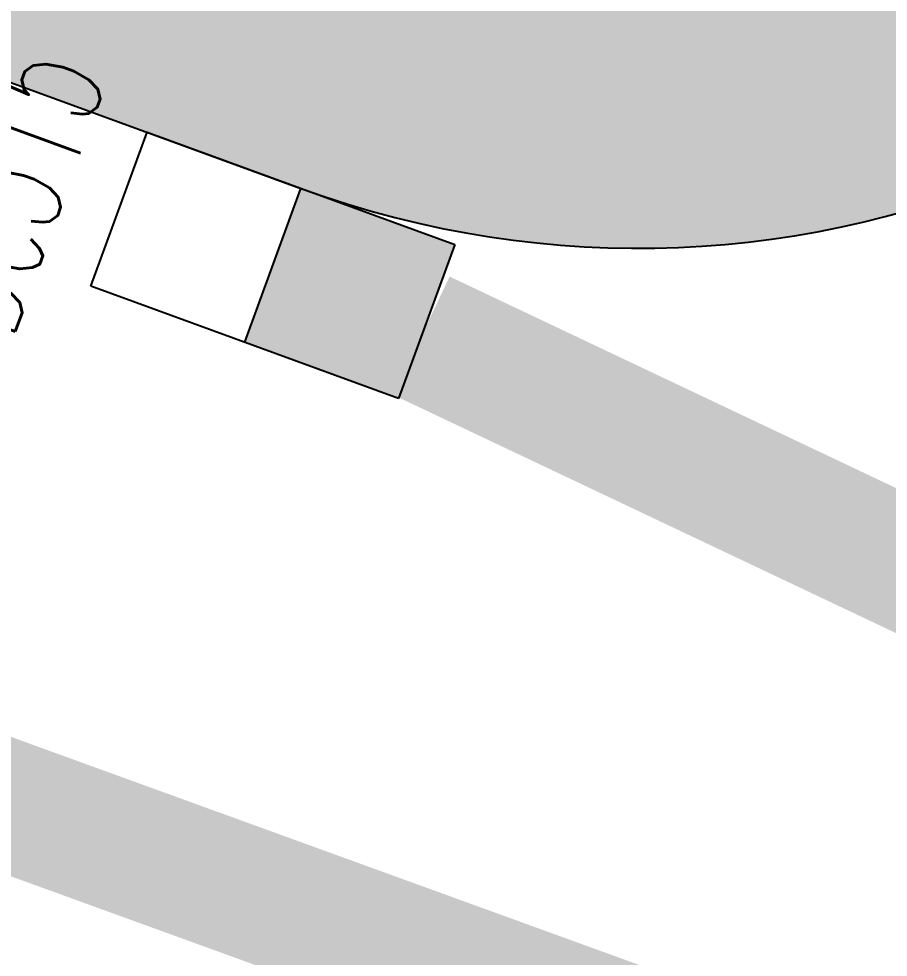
# Model space of a CAD drawing. Extents: x -111898 to 889894, y -2 to 1194865.
# Drawn here: x 624725 to 627378, y 955286 to 958148 of the extents above; entities that cross this region are included whole.
import ezdxf

# ---------------------------------------------------------------- set-up
doc = ezdxf.new("R2010")
doc.units = 0
doc.header["$LTSCALE"] = 10
doc.header["$MEASUREMENT"] = 0
for name, color, linetype in [('0-WALL', 252, 'Continuous'), ('Gps-ZF雨水', 4, 'TG_Y'), ('TEXT_雨水', 4, 'Continuous'), ('TWT_雨水口', 4, 'Continuous')]:
    doc.layers.add(name, color=color, linetype=linetype)
doc.styles.add('_TWT_PIPEDN', font='SIMPLEX', dxfattribs={"width": 0.6, "height": 3, "bigfont": 'HZTXT'})
doc.styles.add('TG_LINETYPE', font='SIMPLEX', dxfattribs={"width": 0.8, "height": 3.5, "bigfont": 'HZTXT'})
doc.linetypes.add('TG_Y', pattern='A,2,-0.3,["Y",TG_LINETYPE,S=0.1,R=0,X=-0.25,Y=-0.15],0', length=2.3)

# ---------------------------------------------------------------- blocks, each defined once
blk = doc.blocks.new('$TwtSys$00000424')
for p, q in [((-500, 250), (500, 250)), ((-500, -250), (-500, 250)), ((0, -250), (0, 250)), ((500, 250), (500, -250)), ((500, -250), (-500, -250))]:
    blk.add_line(p, q)
blk.add_solid([(0, 250), (500, 250), (0, -250), (500, -250)])

msp = doc.modelspace()

# ---------------------------------------------------------------- hatches: boundary and pattern name
at = {"layer": '0-WALL'}
h = msp.add_hatch(dxfattribs=at)
h.set_pattern_fill('草坪或沼泽', color=8, scale=400, angle=-0.20026)
h.set_pattern_definition([(359.79974, (-824318.4, 704905.5), (1605.5824, 1594.398), [240, -48, 64, -48, 240, -960]), (359.79974, (-824398.3, 704953.8), (1605.5824, 1594.398), [160, -120, 240, -120, 160, -800]), (359.79974, (-823836, 705591.9), (1605.5824, 1594.398), [200, -80, 200, -1120]), (359.79974, (-824634.9, 705914.7), (1605.5824, 1594.398), [80, -160, 80, -1280]), (89.79974, (-824474.9, 705914.1), (-1594.398, 1605.5824), [144, -1456]), (89.79974, (-823998.3, 704952.4), (-1594.398, 1605.5824), [160, -1440]), (89.79974, (-823596, 705591), (-1594.398, 1605.5824), [160, -1440]), (44.79974, (-823790.3, 704935.7), (5.5922, 1599.9902), [160, -2102.7417]), (134.79974, (-824206.3, 704937.2), (-1599.9902, 5.5922), [160, -2102.7417]), (63.23469, (-823838.3, 704943.9), (5.5922, 1599.99023), [160, -3417.7088]), (75.7635, (-823918.27, 704952.15), (5.59221, 1599.99023), [160, -6436.969]), (75.7635, (-823516.03, 705590.75), (5.59221, 1599.99023), [128, -6468.969]), (75.7635, (-824442.9, 705914), (5.59221, 1599.99023), [112, -6484.969]), (103.835987, (-824078.27, 704952.7), (5.59221, 1599.99023), [160, -6436.969]), (103.835987, (-823676.03, 705591.3), (5.59221, 1599.99023), [128, -6468.969]), (103.835987, (-824506.9, 705914.2), (5.59221, 1599.99023), [112, -6484.969]), (116.364795, (-824158.3, 704945), (5.5922, 1599.99023), [160, -3417.7069])])
edge = h.paths.add_edge_path()
edge.add_line((741503.08, 933538.38), (741712.87, 934018.57))
edge.add_line((741712.87, 934018.57), (745060.96, 941812.89))
edge.add_line((745060.96, 941812.89), (766890.86, 1001849.76))
edge.add_line((766890.86, 1001849.76), (760346.98, 1016169.02))
edge.add_line((760346.98, 1016169.02), (737579.78, 1026362.54))
edge.add_line((737579.78, 1026362.54), (720756.11, 1037729.77))
edge.add_line((720756.11, 1037729.77), (653654.65, 1067773.01))
edge.add_line((653654.65, 1067773.01), (467795.25, 820503.81))
edge.add_line((467795.25, 820503.81), (468143.58, 820404.89))
edge.add_line((468143.58, 820404.89), (647181.92, 1058601.18))
edge.add_line((647181.92, 1058601.18), (648464.56, 1058132.56))
edge.add_line((648464.56, 1058132.56), (650350.23, 1063296.8))
edge.add_line((650350.23, 1063296.8), (720796.15, 1037558.69))
edge.add_line((720796.15, 1037558.69), (718909.6, 1032395.07))
edge.add_line((718909.6, 1032395.07), (725484.49, 1029992.9))
edge.add_line((725484.49, 1029992.9), (726513.26, 1032808.65))
edge.add_line((726513.26, 1032808.65), (729331.07, 1031779.14))
edge.add_line((729331.07, 1031779.14), (728302.36, 1028963.46))
edge.add_line((728302.36, 1028963.46), (747084.56, 1022101.19))
edge.add_line((747084.56, 1022101.19), (755217.14, 1018452.95))
edge.add_arc((743028.5, 1006160.87), 17310.64, -14.619994, 45.242091, ccw=False)
edge.add_line((759778.64, 1001791.54), (760685.99, 1001458.08))
edge.add_line((760685.99, 1001458.08), (765094.65, 999847.31))
edge.add_line((765094.65, 999847.31), (740941.69, 933744.02))
edge.add_line((740941.69, 933744.02), (741503.08, 933538.38))
h = msp.add_hatch(dxfattribs=at)
h.set_pattern_fill('草坪或沼泽', color=8, scale=400, angle=-0.20026)
h.set_pattern_definition([(359.79974, (-824318.4, 704905.5), (1605.5824, 1594.398), [240, -48, 64, -48, 240, -960]), (359.79974, (-824398.3, 704953.8), (1605.5824, 1594.398), [160, -120, 240, -120, 160, -800]), (359.79974, (-823836, 705591.9), (1605.5824, 1594.398), [200, -80, 200, -1120]), (359.79974, (-824634.9, 705914.7), (1605.5824, 1594.398), [80, -160, 80, -1280]), (89.79974, (-824474.9, 705914.1), (-1594.398, 1605.5824), [144, -1456]), (89.79974, (-823998.3, 704952.4), (-1594.398, 1605.5824), [160, -1440]), (89.79974, (-823596, 705591), (-1594.398, 1605.5824), [160, -1440]), (44.79974, (-823790.3, 704935.7), (5.5922, 1599.9902), [160, -2102.7417]), (134.79974, (-824206.3, 704937.2), (-1599.9902, 5.5922), [160, -2102.7417]), (63.23469, (-823838.3, 704943.9), (5.5922, 1599.99023), [160, -3417.7088]), (75.7635, (-823918.27, 704952.15), (5.59221, 1599.99023), [160, -6436.969]), (75.7635, (-823516.03, 705590.75), (5.59221, 1599.99023), [128, -6468.969]), (75.7635, (-824442.9, 705914), (5.59221, 1599.99023), [112, -6484.969]), (103.835987, (-824078.27, 704952.7), (5.59221, 1599.99023), [160, -6436.969]), (103.835987, (-823676.03, 705591.3), (5.59221, 1599.99023), [128, -6468.969]), (103.835987, (-824506.9, 705914.2), (5.59221, 1599.99023), [112, -6484.969]), (116.364795, (-824158.3, 704945), (5.5922, 1599.99023), [160, -3417.7069])])
edge = h.paths.add_edge_path()
edge.add_arc((607738.85, 975331.04), 10502.42, 184.70088, 248.823989)
edge.add_line((603945.02, 965537.8), (625585.58, 957631.2))
edge.add_arc((626614.96, 960452.28), 3003.02, 249.95355, 337.96383)
edge.add_line((629398.6, 959325.57), (599013.14, 970427.2))
edge.add_line((599013.14, 970427.2), (600111.29, 973432.88))
edge.add_line((600111.29, 973432.88), (597271.56, 974470.4))

# ---------------------------------------------------------------- linework, layer by layer
msp.add_lwpolyline([(597271.76, 974470.33, 0.2873268), (603945.02, 965537.8), (625585.58, 957631.2, 0.4040784), (629398.6, 959325.57), (599013.14, 970427.2), (600111.29, 973432.88), (597271.56, 974470.4)], format="xyb", dxfattribs=at)
at = {"layer": 'Gps-ZF雨水', "ltscale": 0.1, "const_width": 400}
for points in [[(625953.59, 957181.46), (638796.34, 951099.23)], [(624202.45, 955926.3), (638523.45, 950728.42)]]:
    msp.add_lwpolyline(points, dxfattribs=at)

# ---------------------------------------------------------------- block references
at = {"layer": 'TWT_雨水口', "rotation": 339.9297083984292}
msp.add_blockref('$TwtSys$00000424', (625499.79, 957396.38), dxfattribs=at)

# ---------------------------------------------------------------- texts
at = {"layer": 'TEXT_雨水', "style": '_TWT_PIPEDN', "width": 0.557143}
msp.add_text('De315', height=367.5, rotation=69.92971, dxfattribs=at).set_placement((624701.92, 957161.29))

doc.saveas('drawing.dxf')
